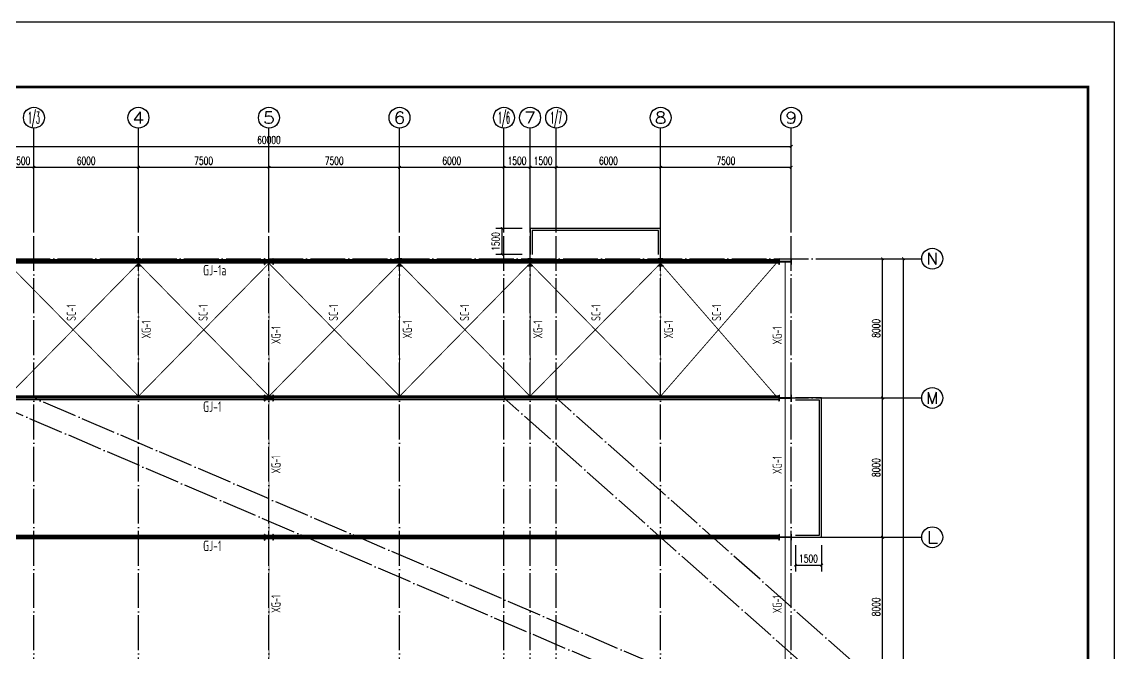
# Model space of a CAD drawing. Extents: x 14475413 to 15955882, y -732572 to -282951.
# Drawn here: x 15218887 to 15281631, y -503090 to -466825 of the extents above; entities that cross this region are included whole.
import ezdxf
from ezdxf.enums import TextEntityAlignment as Align

# ---------------------------------------------------------------- set-up
doc = ezdxf.new("R2010")
doc.units = 0
doc.header["$LTSCALE"] = 1000
doc.header["$MEASUREMENT"] = 0
doc.linetypes.add('DOTE', pattern=[2.42, 2, -0.2, 0.02, -0.2])
for name, color, linetype in [('3T_WOOD', 21, 'Continuous'), ('AXIS', 3, 'Continuous'), ('AXIS_TEXT', 7, 'Continuous'), ('DOTE', 1, 'DOTE'), ('PUB_DIM', 3, 'Continuous'), ('PUB_TEXT', 7, 'Continuous'), ('TK', 4, 'Continuous'), ('中粗', 4, 'Continuous')]:
    doc.layers.add(name, color=color, linetype=linetype)
doc.layers.add('Pkpm_柱子', color=3, linetype='Continuous', lineweight=35)
doc.styles.add('_TCH_AXIS', font='COMPLEX', dxfattribs={"bigfont": 'GBCBIG'})
doc.styles.add('_TCH_DIM_T3', font='SIMPLEX', dxfattribs={"width": 0.705882, "bigfont": 'GBCBIG'})
doc.styles.add('COMPLEX', font='COMPLEX')
doc.styles.add('TSSD_Dimension', font='Tssdeng.shx', dxfattribs={"width": 0.7, "bigfont": 'hztxt.shx'})
doc.dimstyles.new('_TCH_ARCH&&150', dxfattribs={"dimtxt": 446.25, "dimasz": 150, "dimexe": 375, "dimexo": 450, "dimgap": 150, "dimtad": 1, "dimdec": 0, "dimzin": 0, "dimdsep": 46, "dimtxsty": '_TCH_DIM_T3', "dimblk": 'ARCHTICK', "dimcen": 0.09, "dimclrt": 7, "dimazin": 2, "dimtfac": 1, "dimtdec": 0, "dimtix": 1, "dimtmove": 2, "dimatfit": 3, "dimfxl": 0, "dimtolj": 1, "dimtzin": 0, "dimarcsym": 0})

# ---------------------------------------------------------------- blocks, each defined once
blk = doc.blocks.new('GeYuanFrame_06426440', base_point=(20.09, 4.53))
at = {"layer": 'TK'}
blk.add_lwpolyline([(20.09, 4.53), (20.09, 598.53), (1071.09, 598.53), (1071.09, 4.53)], close=True, dxfattribs=at)
at = {"layer": 'TK', "const_width": 1}
blk.add_lwpolyline([(45.09, 588.53), (1061.09, 588.53), (1061.09, 14.53), (45.09, 14.53)], close=True, dxfattribs=at)
blk = doc.blocks.new('2Q32Q321321321')
at = {"color": 35, "linetype": 'ByBlock', "ltscale": 3}
for p, q in [((15282933, -921496), (15224333, -921496)), ((15282933, -921576), (15224333, -921576)), ((15282933, -921616), (15224333, -921616)), ((15282933, -921696), (15224333, -921696))]:
    blk.add_line(p, q, dxfattribs=at)
blk = doc.blocks.new('_ArchTick')
at = {"color": 0, "linetype": 'ByBlock', "const_width": 0.4}
blk.add_lwpolyline([(-0.5, -0.5), (0.5, 0.5)], dxfattribs=at)
blk = doc.blocks.new('*D1727')
at = {"layer": 'Defpoints', "color": 0}
for p in [(14829123, -206480), (14830723, -206480), (14830723, -207980)]:
    blk.add_point(p, dxfattribs=at)
at = {"layer": 'PUB_DIM', "color": 0, "lineweight": -2}
for p, q in [((14830273, -206480), (14828748, -206480)), ((14829123, -207980), (14829123, -206480)), ((14830273, -207980), (14828748, -207980))]:
    blk.add_line(p, q, dxfattribs=at)
at = {"layer": 'PUB_DIM', "color": 0, "lineweight": -2, "xscale": 150, "yscale": 150, "zscale": 150}
for p, rotation in [((14829123, -206480), 90), ((14829123, -207980), 270)]:
    blk.add_blockref('_ArchTick', p, dxfattribs=dict(at, rotation=rotation))
at = {"layer": 'PUB_DIM', "color": 7, "insert": (14828749, -207230), "char_height": 446.2, "attachment_point": 5, "rotation": 90, "style": '_TCH_DIM_T3'}
blk.add_mtext('\\A1;1500', dxfattribs=at)
blk = doc.blocks.new('*D1728')
at = {"layer": 'Defpoints', "color": 0}
for p in [(14845963, -224220), (14847463, -224220), (14847463, -225820)]:
    blk.add_point(p, dxfattribs=at)
at = {"layer": 'PUB_DIM', "color": 0, "lineweight": -2}
for p, q in [((14845963, -224670), (14845963, -226195)), ((14847463, -224670), (14847463, -226195)), ((14845963, -225820), (14847463, -225820))]:
    blk.add_line(p, q, dxfattribs=at)
at = {"layer": 'PUB_DIM', "color": 0, "lineweight": -2, "xscale": 150, "yscale": 150, "zscale": 150, "rotation": 180}
blk.add_blockref('_ArchTick', (14845963, -225820), dxfattribs=at)
at = {"layer": 'PUB_DIM', "color": 0, "lineweight": -2, "xscale": 150, "yscale": 150, "zscale": 150}
blk.add_blockref('_ArchTick', (14847463, -225820), dxfattribs=at)
at = {"layer": 'PUB_DIM', "color": 7, "insert": (14846713, -225447), "char_height": 446.2, "attachment_point": 5, "style": '_TCH_DIM_T3'}
blk.add_mtext('\\A1;1500', dxfattribs=at)
blk = doc.blocks.new('Q23Q3Q321Q321')
at = {"layer": 'Pkpm_柱子'}
for points in [[(15225706, -480432), (15225706, -480444), (15225586, -480444), (15225586, -480820), (15225706, -480820), (15225706, -480832), (15225456, -480832), (15225456, -480820), (15225576, -480820), (15225576, -480444), (15225456, -480444), (15225456, -480432)], [(15232831, -480432), (15232843, -480432), (15232843, -480592), (15233319, -480592), (15233319, -480432), (15233331, -480432), (15233331, -480762), (15233319, -480762), (15233319, -480602), (15232843, -480602), (15232843, -480762), (15232831, -480762)], [(15240706, -480432), (15240706, -480444), (15240586, -480444), (15240586, -480820), (15240706, -480820), (15240706, -480832), (15240456, -480832), (15240456, -480820), (15240576, -480820), (15240576, -480444), (15240456, -480444), (15240456, -480432)], [(15248206, -480432), (15248206, -480444), (15248086, -480444), (15248086, -480820), (15248206, -480820), (15248206, -480832), (15247956, -480832), (15247956, -480820), (15248076, -480820), (15248076, -480444), (15247956, -480444), (15247956, -480432)], [(15255706, -480432), (15255706, -480444), (15255586, -480444), (15255586, -480820), (15255706, -480820), (15255706, -480832), (15255456, -480832), (15255456, -480820), (15255576, -480820), (15255576, -480444), (15255456, -480444), (15255456, -480432)], [(15262381, -480432), (15262393, -480432), (15262393, -480592), (15263069, -480592), (15263069, -480432), (15263081, -480432), (15263081, -480762), (15263069, -480762), (15263069, -480602), (15262393, -480602), (15262393, -480762), (15262381, -480762)], [(15232831, -488267), (15232843, -488267), (15232843, -488427), (15233319, -488427), (15233319, -488267), (15233331, -488267), (15233331, -488597), (15233319, -488597), (15233319, -488437), (15232843, -488437), (15232843, -488597), (15232831, -488597)], [(15262381, -488267), (15262393, -488267), (15262393, -488427), (15263069, -488427), (15263069, -488267), (15263081, -488267), (15263081, -488597), (15263069, -488597), (15263069, -488437), (15262393, -488437), (15262393, -488597), (15262381, -488597)], [(15232831, -496267), (15232843, -496267), (15232843, -496427), (15233319, -496427), (15233319, -496267), (15233331, -496267), (15233331, -496597), (15233319, -496597), (15233319, -496437), (15232843, -496437), (15232843, -496597), (15232831, -496597)], [(15262381, -496267), (15262393, -496267), (15262393, -496427), (15263069, -496427), (15263069, -496267), (15263081, -496267), (15263081, -496597), (15263069, -496597), (15263069, -496437), (15262393, -496437), (15262393, -496597), (15262381, -496597)]]:
    blk.add_hatch(color=256, dxfattribs=at).paths.add_polyline_path(points)
for points in [[(15225706, -480432), (15225706, -480444), (15225586, -480444), (15225586, -480820), (15225706, -480820), (15225706, -480832), (15225456, -480832), (15225456, -480820), (15225576, -480820), (15225576, -480444), (15225456, -480444), (15225456, -480432)], [(15232831, -480432), (15232843, -480432), (15232843, -480592), (15233319, -480592), (15233319, -480432), (15233331, -480432), (15233331, -480762), (15233319, -480762), (15233319, -480602), (15232843, -480602), (15232843, -480762), (15232831, -480762)], [(15240706, -480432), (15240706, -480444), (15240586, -480444), (15240586, -480820), (15240706, -480820), (15240706, -480832), (15240456, -480832), (15240456, -480820), (15240576, -480820), (15240576, -480444), (15240456, -480444), (15240456, -480432)], [(15248206, -480432), (15248206, -480444), (15248086, -480444), (15248086, -480820), (15248206, -480820), (15248206, -480832), (15247956, -480832), (15247956, -480820), (15248076, -480820), (15248076, -480444), (15247956, -480444), (15247956, -480432)], [(15255706, -480432), (15255706, -480444), (15255586, -480444), (15255586, -480820), (15255706, -480820), (15255706, -480832), (15255456, -480832), (15255456, -480820), (15255576, -480820), (15255576, -480444), (15255456, -480444), (15255456, -480432)], [(15262381, -480432), (15262393, -480432), (15262393, -480592), (15263069, -480592), (15263069, -480432), (15263081, -480432), (15263081, -480762), (15263069, -480762), (15263069, -480602), (15262393, -480602), (15262393, -480762), (15262381, -480762)], [(15232831, -488267), (15232843, -488267), (15232843, -488427), (15233319, -488427), (15233319, -488267), (15233331, -488267), (15233331, -488597), (15233319, -488597), (15233319, -488437), (15232843, -488437), (15232843, -488597), (15232831, -488597)], [(15262381, -488267), (15262393, -488267), (15262393, -488427), (15263069, -488427), (15263069, -488267), (15263081, -488267), (15263081, -488597), (15263069, -488597), (15263069, -488437), (15262393, -488437), (15262393, -488597), (15262381, -488597)], [(15232831, -496267), (15232843, -496267), (15232843, -496427), (15233319, -496427), (15233319, -496267), (15233331, -496267), (15233331, -496597), (15233319, -496597), (15233319, -496437), (15232843, -496437), (15232843, -496597), (15232831, -496597)], [(15262381, -496267), (15262393, -496267), (15262393, -496427), (15263069, -496427), (15263069, -496267), (15263081, -496267), (15263081, -496597), (15263069, -496597), (15263069, -496437), (15262393, -496437), (15262393, -496597), (15262381, -496597)]]:
    blk.add_lwpolyline(points, close=True, dxfattribs=at)
blk = doc.blocks.new('_AXISO')
blk.add_circle((0, 0), 0.5)
at = {"layer": 'AXIS_TEXT', "style": 'COMPLEX', "width": 1.041667}
blk.add_attdef('A', text='', height=0.56, dxfattribs=at).set_placement((-0.25, -0.28), (0.25, -0.28), align=Align.FIT)
blk = doc.blocks.new('*D979')
at = {"layer": 'AXIS', "color": 0, "lineweight": -2}
for p, q in [((15265031, -480432), (15269906, -480432)), ((15269531, -576432), (15269531, -480432)), ((15265031, -576432), (15269906, -576432))]:
    blk.add_line(p, q, dxfattribs=at)
at = {"layer": 'Defpoints', "color": 0}
for p in [(15264581, -480432), (15269531, -480432), (15264581, -576432)]:
    blk.add_point(p, dxfattribs=at)
at = {"layer": 'AXIS', "color": 0, "lineweight": -2, "xscale": 150, "yscale": 150, "zscale": 150}
for p, rotation in [((15269531, -480432), 90), ((15269531, -576432), 270)]:
    blk.add_blockref('_ArchTick', p, dxfattribs=dict(at, rotation=rotation))
at = {"layer": 'AXIS', "color": 7, "insert": (15269158, -528432), "char_height": 446.2, "attachment_point": 5, "rotation": 90, "style": '_TCH_DIM_T3'}
blk.add_mtext('\\A1;96000', dxfattribs=at)
blk = doc.blocks.new('*D989')
at = {"layer": 'AXIS', "color": 0, "lineweight": -2}
for p, q in [((15265031, -496432), (15268706, -496432)), ((15268331, -504432), (15268331, -496432)), ((15265031, -504432), (15268706, -504432))]:
    blk.add_line(p, q, dxfattribs=at)
at = {"layer": 'Defpoints', "color": 0}
for p in [(15264581, -496432), (15268331, -496432), (15264581, -504432)]:
    blk.add_point(p, dxfattribs=at)
at = {"layer": 'AXIS', "color": 0, "lineweight": -2, "xscale": 150, "yscale": 150, "zscale": 150}
for p, rotation in [((15268331, -496432), 90), ((15268331, -504432), 270)]:
    blk.add_blockref('_ArchTick', p, dxfattribs=dict(at, rotation=rotation))
at = {"layer": 'AXIS', "color": 7, "insert": (15267958, -500432), "char_height": 446.2, "attachment_point": 5, "rotation": 90, "style": '_TCH_DIM_T3'}
blk.add_mtext('\\A1;8000', dxfattribs=at)
blk = doc.blocks.new('*D990')
at = {"layer": 'AXIS', "color": 0, "lineweight": -2}
for p, q in [((15265031, -488432), (15268706, -488432)), ((15268331, -496432), (15268331, -488432)), ((15265031, -496432), (15268706, -496432))]:
    blk.add_line(p, q, dxfattribs=at)
at = {"layer": 'Defpoints', "color": 0}
for p in [(15264581, -488432), (15268331, -488432), (15264581, -496432)]:
    blk.add_point(p, dxfattribs=at)
at = {"layer": 'AXIS', "color": 0, "lineweight": -2, "xscale": 150, "yscale": 150, "zscale": 150}
for p, rotation in [((15268331, -488432), 90), ((15268331, -496432), 270)]:
    blk.add_blockref('_ArchTick', p, dxfattribs=dict(at, rotation=rotation))
at = {"layer": 'AXIS', "color": 7, "insert": (15267958, -492432), "char_height": 446.2, "attachment_point": 5, "rotation": 90, "style": '_TCH_DIM_T3'}
blk.add_mtext('\\A1;8000', dxfattribs=at)
blk = doc.blocks.new('*D991')
at = {"layer": 'AXIS', "color": 0, "lineweight": -2}
for p, q in [((15265031, -480432), (15268706, -480432)), ((15268331, -488432), (15268331, -480432)), ((15265031, -488432), (15268706, -488432))]:
    blk.add_line(p, q, dxfattribs=at)
at = {"layer": 'Defpoints', "color": 0}
for p in [(15264581, -480432), (15268331, -480432), (15264581, -488432)]:
    blk.add_point(p, dxfattribs=at)
at = {"layer": 'AXIS', "color": 0, "lineweight": -2, "xscale": 150, "yscale": 150, "zscale": 150}
for p, rotation in [((15268331, -480432), 90), ((15268331, -488432), 270)]:
    blk.add_blockref('_ArchTick', p, dxfattribs=dict(at, rotation=rotation))
at = {"layer": 'AXIS', "color": 7, "insert": (15267958, -484432), "char_height": 446.2, "attachment_point": 5, "rotation": 90, "style": '_TCH_DIM_T3'}
blk.add_mtext('\\A1;8000', dxfattribs=at)
blk = doc.blocks.new('*D1005')
at = {"layer": 'AXIS', "color": 0, "lineweight": -2}
for p, q in [((15203081, -478482), (15203081, -473607)), ((15263081, -478482), (15263081, -473607)), ((15203081, -473982), (15263081, -473982))]:
    blk.add_line(p, q, dxfattribs=at)
at = {"layer": 'Defpoints', "color": 0}
for p in [(15263081, -473982), (15203081, -478932), (15263081, -478932)]:
    blk.add_point(p, dxfattribs=at)
at = {"layer": 'AXIS', "color": 0, "lineweight": -2, "xscale": 150, "yscale": 150, "zscale": 150, "rotation": 180}
blk.add_blockref('_ArchTick', (15203081, -473982), dxfattribs=at)
at = {"layer": 'AXIS', "color": 0, "lineweight": -2, "xscale": 150, "yscale": 150, "zscale": 150}
blk.add_blockref('_ArchTick', (15263081, -473982), dxfattribs=at)
at = {"layer": 'AXIS', "color": 7, "insert": (15233081, -473608), "char_height": 446.2, "attachment_point": 5, "style": '_TCH_DIM_T3'}
blk.add_mtext('\\A1;60000', dxfattribs=at)
blk = doc.blocks.new('*D1009')
at = {"layer": 'AXIS', "color": 0, "lineweight": -2}
for p, q in [((15218081, -478482), (15218081, -474807)), ((15219581, -478482), (15219581, -474807)), ((15218081, -475182), (15219581, -475182))]:
    blk.add_line(p, q, dxfattribs=at)
at = {"layer": 'Defpoints', "color": 0}
for p in [(15219581, -475182), (15218081, -478932), (15219581, -478932)]:
    blk.add_point(p, dxfattribs=at)
at = {"layer": 'AXIS', "color": 0, "lineweight": -2, "xscale": 150, "yscale": 150, "zscale": 150, "rotation": 180}
blk.add_blockref('_ArchTick', (15218081, -475182), dxfattribs=at)
at = {"layer": 'AXIS', "color": 0, "lineweight": -2, "xscale": 150, "yscale": 150, "zscale": 150}
blk.add_blockref('_ArchTick', (15219581, -475182), dxfattribs=at)
at = {"layer": 'AXIS', "color": 7, "insert": (15218831, -474808), "char_height": 446.2, "attachment_point": 5, "style": '_TCH_DIM_T3'}
blk.add_mtext('\\A1;1500', dxfattribs=at)
blk = doc.blocks.new('*D1010')
at = {"layer": 'AXIS', "color": 0, "lineweight": -2}
for p, q in [((15219581, -478482), (15219581, -474807)), ((15225581, -478482), (15225581, -474807)), ((15219581, -475182), (15225581, -475182))]:
    blk.add_line(p, q, dxfattribs=at)
at = {"layer": 'Defpoints', "color": 0}
for p in [(15225581, -475182), (15219581, -478932), (15225581, -478932)]:
    blk.add_point(p, dxfattribs=at)
at = {"layer": 'AXIS', "color": 0, "lineweight": -2, "xscale": 150, "yscale": 150, "zscale": 150, "rotation": 180}
blk.add_blockref('_ArchTick', (15219581, -475182), dxfattribs=at)
at = {"layer": 'AXIS', "color": 0, "lineweight": -2, "xscale": 150, "yscale": 150, "zscale": 150}
blk.add_blockref('_ArchTick', (15225581, -475182), dxfattribs=at)
at = {"layer": 'AXIS', "color": 7, "insert": (15222581, -474808), "char_height": 446.2, "attachment_point": 5, "style": '_TCH_DIM_T3'}
blk.add_mtext('\\A1;6000', dxfattribs=at)
blk = doc.blocks.new('*D1011')
at = {"layer": 'AXIS', "color": 0, "lineweight": -2}
for p, q in [((15225581, -478482), (15225581, -474807)), ((15233081, -478482), (15233081, -474807)), ((15225581, -475182), (15233081, -475182))]:
    blk.add_line(p, q, dxfattribs=at)
at = {"layer": 'Defpoints', "color": 0}
for p in [(15233081, -475182), (15225581, -478932), (15233081, -478932)]:
    blk.add_point(p, dxfattribs=at)
at = {"layer": 'AXIS', "color": 0, "lineweight": -2, "xscale": 150, "yscale": 150, "zscale": 150, "rotation": 180}
blk.add_blockref('_ArchTick', (15225581, -475182), dxfattribs=at)
at = {"layer": 'AXIS', "color": 0, "lineweight": -2, "xscale": 150, "yscale": 150, "zscale": 150}
blk.add_blockref('_ArchTick', (15233081, -475182), dxfattribs=at)
at = {"layer": 'AXIS', "color": 7, "insert": (15229331, -474808), "char_height": 446.2, "attachment_point": 5, "style": '_TCH_DIM_T3'}
blk.add_mtext('\\A1;7500', dxfattribs=at)
blk = doc.blocks.new('*D1012')
at = {"layer": 'AXIS', "color": 0, "lineweight": -2}
for p, q in [((15233081, -478482), (15233081, -474807)), ((15240581, -478482), (15240581, -474807)), ((15233081, -475182), (15240581, -475182))]:
    blk.add_line(p, q, dxfattribs=at)
at = {"layer": 'Defpoints', "color": 0}
for p in [(15240581, -475182), (15233081, -478932), (15240581, -478932)]:
    blk.add_point(p, dxfattribs=at)
at = {"layer": 'AXIS', "color": 0, "lineweight": -2, "xscale": 150, "yscale": 150, "zscale": 150, "rotation": 180}
blk.add_blockref('_ArchTick', (15233081, -475182), dxfattribs=at)
at = {"layer": 'AXIS', "color": 0, "lineweight": -2, "xscale": 150, "yscale": 150, "zscale": 150}
blk.add_blockref('_ArchTick', (15240581, -475182), dxfattribs=at)
at = {"layer": 'AXIS', "color": 7, "insert": (15236831, -474808), "char_height": 446.2, "attachment_point": 5, "style": '_TCH_DIM_T3'}
blk.add_mtext('\\A1;7500', dxfattribs=at)
blk = doc.blocks.new('*D1013')
at = {"layer": 'AXIS', "color": 0, "lineweight": -2}
for p, q in [((15240581, -478482), (15240581, -474807)), ((15246581, -478482), (15246581, -474807)), ((15240581, -475182), (15246581, -475182))]:
    blk.add_line(p, q, dxfattribs=at)
at = {"layer": 'Defpoints', "color": 0}
for p in [(15246581, -475182), (15240581, -478932), (15246581, -478932)]:
    blk.add_point(p, dxfattribs=at)
at = {"layer": 'AXIS', "color": 0, "lineweight": -2, "xscale": 150, "yscale": 150, "zscale": 150, "rotation": 180}
blk.add_blockref('_ArchTick', (15240581, -475182), dxfattribs=at)
at = {"layer": 'AXIS', "color": 0, "lineweight": -2, "xscale": 150, "yscale": 150, "zscale": 150}
blk.add_blockref('_ArchTick', (15246581, -475182), dxfattribs=at)
at = {"layer": 'AXIS', "color": 7, "insert": (15243581, -474808), "char_height": 446.2, "attachment_point": 5, "style": '_TCH_DIM_T3'}
blk.add_mtext('\\A1;6000', dxfattribs=at)
blk = doc.blocks.new('*D1014')
at = {"layer": 'AXIS', "color": 0, "lineweight": -2}
for p, q in [((15246581, -478482), (15246581, -474807)), ((15248081, -478482), (15248081, -474807)), ((15246581, -475182), (15248081, -475182))]:
    blk.add_line(p, q, dxfattribs=at)
at = {"layer": 'Defpoints', "color": 0}
for p in [(15248081, -475182), (15246581, -478932), (15248081, -478932)]:
    blk.add_point(p, dxfattribs=at)
at = {"layer": 'AXIS', "color": 0, "lineweight": -2, "xscale": 150, "yscale": 150, "zscale": 150, "rotation": 180}
blk.add_blockref('_ArchTick', (15246581, -475182), dxfattribs=at)
at = {"layer": 'AXIS', "color": 0, "lineweight": -2, "xscale": 150, "yscale": 150, "zscale": 150}
blk.add_blockref('_ArchTick', (15248081, -475182), dxfattribs=at)
at = {"layer": 'AXIS', "color": 7, "insert": (15247331, -474808), "char_height": 446.2, "attachment_point": 5, "style": '_TCH_DIM_T3'}
blk.add_mtext('\\A1;1500', dxfattribs=at)
blk = doc.blocks.new('*D1015')
at = {"layer": 'AXIS', "color": 0, "lineweight": -2}
for p, q in [((15248081, -478482), (15248081, -474807)), ((15249581, -478482), (15249581, -474807)), ((15248081, -475182), (15249581, -475182))]:
    blk.add_line(p, q, dxfattribs=at)
at = {"layer": 'Defpoints', "color": 0}
for p in [(15249581, -475182), (15248081, -478932), (15249581, -478932)]:
    blk.add_point(p, dxfattribs=at)
at = {"layer": 'AXIS', "color": 0, "lineweight": -2, "xscale": 150, "yscale": 150, "zscale": 150, "rotation": 180}
blk.add_blockref('_ArchTick', (15248081, -475182), dxfattribs=at)
at = {"layer": 'AXIS', "color": 0, "lineweight": -2, "xscale": 150, "yscale": 150, "zscale": 150}
blk.add_blockref('_ArchTick', (15249581, -475182), dxfattribs=at)
at = {"layer": 'AXIS', "color": 7, "insert": (15248831, -474808), "char_height": 446.2, "attachment_point": 5, "style": '_TCH_DIM_T3'}
blk.add_mtext('\\A1;1500', dxfattribs=at)
blk = doc.blocks.new('*D1016')
at = {"layer": 'AXIS', "color": 0, "lineweight": -2}
for p, q in [((15249581, -478482), (15249581, -474807)), ((15255581, -478482), (15255581, -474807)), ((15249581, -475182), (15255581, -475182))]:
    blk.add_line(p, q, dxfattribs=at)
at = {"layer": 'Defpoints', "color": 0}
for p in [(15255581, -475182), (15249581, -478932), (15255581, -478932)]:
    blk.add_point(p, dxfattribs=at)
at = {"layer": 'AXIS', "color": 0, "lineweight": -2, "xscale": 150, "yscale": 150, "zscale": 150, "rotation": 180}
blk.add_blockref('_ArchTick', (15249581, -475182), dxfattribs=at)
at = {"layer": 'AXIS', "color": 0, "lineweight": -2, "xscale": 150, "yscale": 150, "zscale": 150}
blk.add_blockref('_ArchTick', (15255581, -475182), dxfattribs=at)
at = {"layer": 'AXIS', "color": 7, "insert": (15252581, -474808), "char_height": 446.2, "attachment_point": 5, "style": '_TCH_DIM_T3'}
blk.add_mtext('\\A1;6000', dxfattribs=at)
blk = doc.blocks.new('*D1017')
at = {"layer": 'AXIS', "color": 0, "lineweight": -2}
for p, q in [((15255581, -478482), (15255581, -474807)), ((15263081, -478482), (15263081, -474807)), ((15255581, -475182), (15263081, -475182))]:
    blk.add_line(p, q, dxfattribs=at)
at = {"layer": 'Defpoints', "color": 0}
for p in [(15263081, -475182), (15255581, -478932), (15263081, -478932)]:
    blk.add_point(p, dxfattribs=at)
at = {"layer": 'AXIS', "color": 0, "lineweight": -2, "xscale": 150, "yscale": 150, "zscale": 150, "rotation": 180}
blk.add_blockref('_ArchTick', (15255581, -475182), dxfattribs=at)
at = {"layer": 'AXIS', "color": 0, "lineweight": -2, "xscale": 150, "yscale": 150, "zscale": 150}
blk.add_blockref('_ArchTick', (15263081, -475182), dxfattribs=at)
at = {"layer": 'AXIS', "color": 7, "insert": (15259331, -474808), "char_height": 446.2, "attachment_point": 5, "style": '_TCH_DIM_T3'}
blk.add_mtext('\\A1;7500', dxfattribs=at)
blk = doc.blocks.new('3QW2QW32132131')
at = {"ltscale": 0.5}
for points in [[(14838222.6, -207980.3), (14838222.6, -206480.3), (14830722.6, -206480.3), (14830722.6, -207980.3)], [(14838102.6, -207980.3), (14838102.6, -206600.3), (14830842.6, -206600.3), (14830842.6, -207980.3)], [(14845962.6, -224220.3), (14847462.6, -224220.3), (14847462.6, -216220.3), (14845962.6, -216220.3)], [(14845962.6, -224100.3), (14847342.6, -224100.3), (14847342.6, -216340.3), (14845962.6, -216340.3)]]:
    blk.add_lwpolyline(points, dxfattribs=at)
at = {"layer": 'PUB_DIM'}
for p1, p2, distance, picture, middle in [((14830722.6, -207980.3), (14830722.6, -206480.3), 1600, '*D1727', (14828749.5, -207230.3)), ((14845962.6, -224220.3), (14847462.6, -224220.3), -1600, '*D1728', (14846712.6, -225447.2))]:
    dim = blk.add_aligned_dim(p1=p1, p2=p2, distance=distance, text='1500', dimstyle='_TCH_ARCH&&150', dxfattribs=at)
    dim.commit()
    dim.dimension.update_dxf_attribs({"geometry": picture, "text_midpoint": middle})

msp = doc.modelspace()

# ---------------------------------------------------------------- linework, layer by layer
at = {"color": 4, "const_width": 50}
for points in [[(15233081.2, -480591.6), (15233081.2, -576366.6)], [(15262731.2, -480616.6), (15262731.2, -576271.6)], [(15225581.2, -480696.6), (15225581.2, -488436.6)], [(15240581.2, -480696.6), (15240581.2, -488436.6)], [(15248081.2, -480696.6), (15248081.2, -488436.6)], [(15255581.2, -480696.6), (15255581.2, -488436.6)]]:
    msp.add_lwpolyline(points, dxfattribs=at)
at = {"layer": 'AXIS'}
for p, q in [((15219581.2, -478931.6), (15219581.2, -472931.6)), ((15225581.2, -478931.6), (15225581.2, -472931.6)), ((15233081.2, -478931.6), (15233081.2, -472931.6)), ((15240581.2, -478931.6), (15240581.2, -472931.6)), ((15246581.2, -478931.6), (15246581.2, -472931.6)), ((15248081.2, -478931.6), (15248081.2, -472931.6)), ((15249581.2, -478931.6), (15249581.2, -472931.6)), ((15255581.2, -478931.6), (15255581.2, -472931.6)), ((15263081.2, -478931.6), (15263081.2, -472931.6)), ((15264581.2, -480431.6), (15270581.2, -480431.6)), ((15264581.2, -488431.6), (15270581.2, -488431.6)), ((15264581.2, -496431.6), (15270581.2, -496431.6))]:
    msp.add_line(p, q, dxfattribs=at)
at = {"layer": 'DOTE'}
for p, q in [((15219581.2, -577931.6), (15219581.2, -478931.6)), ((15225581.2, -577931.6), (15225581.2, -478931.6)), ((15233081.2, -577931.6), (15233081.2, -478931.6)), ((15240581.2, -577931.6), (15240581.2, -478931.6)), ((15246581.2, -577931.6), (15246581.2, -478931.6)), ((15248081.2, -577931.6), (15248081.2, -478931.6)), ((15249581.2, -577931.6), (15249581.2, -478931.6)), ((15255581.2, -577931.6), (15255581.2, -478931.6)), ((15263081.2, -577931.6), (15263081.2, -478931.6)), ((15201581.2, -480431.6), (15264581.2, -480431.6)), ((15201581.2, -488431.6), (15264581.2, -488431.6)), ((15274566, -513311.6), (15216581.2, -488431.6)), ((15277566, -513311.6), (15219581.2, -488431.6)), ((15274566, -513311.6), (15246581.2, -488431.6)), ((15277566, -513311.6), (15249581.2, -488431.6)), ((15201581.2, -496431.6), (15264581.2, -496431.6))]:
    msp.add_line(p, q, dxfattribs=at)
at = {"layer": '中粗', "color": 6, "const_width": 50}
for points in [[(15203893.9, -488331.6), (15210576.2, -480696.6), (15218081.2, -488331.6), (15225586.2, -480696.6), (15233081.2, -488331.6), (15240586.2, -480696.6), (15248081.2, -488331.6), (15255576.2, -480696.6), (15262220.6, -488331.6)], [(15203893.9, -480696.6), (15210576.2, -488331.6), (15218081.2, -480696.6), (15225586.2, -488331.6), (15233081.2, -480696.6), (15240586.2, -488331.6), (15248081.2, -480696.6), (15255576.2, -488331.6), (15262220.6, -480696.6)]]:
    msp.add_lwpolyline(points, dxfattribs=at)

# ---------------------------------------------------------------- block references
at = {"xscale": 150, "yscale": 150, "zscale": 150, "rotation": 270}
msp.add_blockref('GeYuanFrame_06426440', (15192531.2, -466825.4), dxfattribs=at)
for name, p in [('3QW2QW32132131', (417358.6, -272211.3)), ('Q23Q3Q321Q321', (0, 0))]:
    msp.add_blockref(name, p)
at = {"layer": '3T_WOOD'}
for p in [(-20551.5, 440999.2), (-20551.5, 433164.2), (-20551.5, 425164.2)]:
    msp.add_blockref('2Q32Q321321321', p, dxfattribs=at)
at = {"layer": 'AXIS'}
ref = msp.add_blockref('_AXISO', (15219581.2, -472331.6), dxfattribs=dict(at, xscale=1200, yscale=1200, zscale=1200))
ref.add_attrib('A', '1/3', dxfattribs={"layer": 'AXIS_TEXT', "ltscale": 0.5, "height": 678.82, "style": '_TCH_AXIS', "width": 0.411765}).set_placement((15219241.8, -472671), (15219920.6, -472671), align=Align.FIT)
ref = msp.add_blockref('_AXISO', (15225581.2, -472331.6), dxfattribs=dict(at, xscale=1200, yscale=1200, zscale=1200))
ref.add_attrib('A', '4', dxfattribs={"layer": 'AXIS_TEXT', "ltscale": 0.5, "height": 678.8, "style": '_TCH_AXIS', "width": 1.3125}).set_placement((15225241.8, -472671), (15225920.6, -472671), align=Align.FIT)
ref = msp.add_blockref('_AXISO', (15233081.2, -472331.6), dxfattribs=dict(at, xscale=1200, yscale=1200, zscale=1200))
ref.add_attrib('A', '5', dxfattribs={"layer": 'AXIS_TEXT', "ltscale": 0.5, "height": 678.8, "style": '_TCH_AXIS', "width": 1.5}).set_placement((15232741.8, -472671), (15233420.6, -472671), align=Align.FIT)
ref = msp.add_blockref('_AXISO', (15240581.2, -472331.6), dxfattribs=dict(at, xscale=1200, yscale=1200, zscale=1200))
ref.add_attrib('A', '6', dxfattribs={"layer": 'AXIS_TEXT', "ltscale": 0.5, "height": 678.8, "style": '_TCH_AXIS', "width": 1.5}).set_placement((15240241.8, -472671), (15240920.6, -472671), align=Align.FIT)
ref = msp.add_blockref('_AXISO', (15246581.2, -472331.6), dxfattribs=dict(at, xscale=1200, yscale=1200, zscale=1200))
ref.add_attrib('A', '1/6', dxfattribs={"layer": 'AXIS_TEXT', "ltscale": 0.5, "height": 678.82, "style": '_TCH_AXIS', "width": 0.411765}).set_placement((15246241.8, -472671), (15246920.6, -472671), align=Align.FIT)
ref = msp.add_blockref('_AXISO', (15248081.2, -472331.6), dxfattribs=dict(at, xscale=1200, yscale=1200, zscale=1200))
ref.add_attrib('A', '7', dxfattribs={"layer": 'AXIS_TEXT', "ltscale": 0.5, "height": 678.8, "style": '_TCH_AXIS', "width": 1.5}).set_placement((15247741.8, -472671), (15248420.6, -472671), align=Align.FIT)
ref = msp.add_blockref('_AXISO', (15249581.2, -472331.6), dxfattribs=dict(at, xscale=1200, yscale=1200, zscale=1200))
ref.add_attrib('A', '1/7', dxfattribs={"layer": 'AXIS_TEXT', "ltscale": 0.5, "height": 678.82, "style": '_TCH_AXIS', "width": 0.411765}).set_placement((15249241.8, -472671), (15249920.6, -472671), align=Align.FIT)
ref = msp.add_blockref('_AXISO', (15255581.2, -472331.6), dxfattribs=dict(at, xscale=1200, yscale=1200, zscale=1200))
ref.add_attrib('A', '8', dxfattribs={"layer": 'AXIS_TEXT', "ltscale": 0.5, "height": 678.8, "style": '_TCH_AXIS', "width": 1.5}).set_placement((15255241.8, -472671), (15255920.6, -472671), align=Align.FIT)
ref = msp.add_blockref('_AXISO', (15263081.2, -472331.6), dxfattribs=dict(at, xscale=1200, yscale=1200, zscale=1200))
ref.add_attrib('A', '9', dxfattribs={"layer": 'AXIS_TEXT', "ltscale": 0.5, "height": 678.8, "style": '_TCH_AXIS', "width": 1.5}).set_placement((15262741.8, -472671), (15263420.6, -472671), align=Align.FIT)
ref = msp.add_blockref('_AXISO', (15271181.2, -480431.6), dxfattribs=dict(at, xscale=1200, yscale=1200, zscale=1200))
ref.add_attrib('A', 'N', dxfattribs={"layer": 'AXIS_TEXT', "ltscale": 0.5, "height": 678.8, "style": '_TCH_AXIS', "width": 1.105263}).set_placement((15270841.8, -480771), (15271520.6, -480771), align=Align.FIT)
ref = msp.add_blockref('_AXISO', (15271181.2, -488431.6), dxfattribs=dict(at, xscale=1200, yscale=1200, zscale=1200))
ref.add_attrib('A', 'M', dxfattribs={"layer": 'AXIS_TEXT', "ltscale": 0.5, "height": 678.8, "style": '_TCH_AXIS'}).set_placement((15270841.8, -488771), (15271520.6, -488771), align=Align.FIT)
ref = msp.add_blockref('_AXISO', (15271181.2, -496431.6), dxfattribs=dict(at, xscale=1200, yscale=1200, zscale=1200))
ref.add_attrib('A', 'L', dxfattribs={"layer": 'AXIS_TEXT', "ltscale": 0.5, "height": 678.8, "style": '_TCH_AXIS', "width": 1.4}).set_placement((15270841.8, -496771), (15271520.6, -496771), align=Align.FIT)

# ---------------------------------------------------------------- texts
at = {"layer": 'PUB_TEXT', "style": 'TSSD_Dimension', "width": 0.7}
for s, p in [('GJ-1a', (15229297, -481395.1)), ('GJ-1', (15229297, -489230.1)), ('GJ-1', (15229297, -497230.1))]:
    msp.add_text(s, height=600, dxfattribs=at).set_placement(p)
for s, p in [('SC-1', (15221989.8, -484003.3)), ('SC-1', (15229562, -484003.3)), ('SC-1', (15237045.8, -484003.3)), ('SC-1', (15244581.7, -484003.3)), ('SC-1', (15252122.5, -484003.3)), ('SC-1', (15259055.1, -484003.3)), ('XG-1', (15226292.4, -485014.3)), ('XG-1', (15233746.2, -485332.6)), ('XG-1', (15241292.4, -485014.3)), ('XG-1', (15248792.4, -485014.3)), ('XG-1', (15256292.4, -485014.3)), ('XG-1', (15262536.5, -485357.6)), ('XG-1', (15233746.2, -492772)), ('XG-1', (15262536.5, -492797)), ('XG-1', (15233746.2, -500772)), ('XG-1', (15262536.5, -500797))]:
    msp.add_text(s, height=525, rotation=90, dxfattribs=at).set_placement(p)

# ---------------------------------------------------------------- dimensions: what is measured, and where the dimension line sits
at = {"layer": 'AXIS'}
for p1, p2, distance, text, picture, middle in [((15203081.2, -478931.6), (15263081.2, -478931.6), 4950, '60000', '*D1005', (15233081.2, -473608.5)), ((15218081.2, -478931.6), (15219581.2, -478931.6), 3750, '1500', '*D1009', (15218831.2, -474808.5)), ((15219581.2, -478931.6), (15225581.2, -478931.6), 3750, '6000', '*D1010', (15222581.2, -474808.5)), ((15225581.2, -478931.6), (15233081.2, -478931.6), 3750, '7500', '*D1011', (15229331.2, -474808.5)), ((15233081.2, -478931.6), (15240581.2, -478931.6), 3750, '7500', '*D1012', (15236831.2, -474808.5)), ((15240581.2, -478931.6), (15246581.2, -478931.6), 3750, '6000', '*D1013', (15243581.2, -474808.5)), ((15246581.2, -478931.6), (15248081.2, -478931.6), 3750, '1500', '*D1014', (15247331.2, -474808.5)), ((15248081.2, -478931.6), (15249581.2, -478931.6), 3750, '1500', '*D1015', (15248831.2, -474808.5)), ((15249581.2, -478931.6), (15255581.2, -478931.6), 3750, '6000', '*D1016', (15252581.2, -474808.5)), ((15255581.2, -478931.6), (15263081.2, -478931.6), 3750, '7500', '*D1017', (15259331.2, -474808.5)), ((15264581.2, -576431.6), (15264581.2, -480431.6), -4950, '96000', '*D979', (15269158.1, -528431.6)), ((15264581.2, -488431.6), (15264581.2, -480431.6), -3750, '8000', '*D991', (15267958.1, -484431.6)), ((15264581.2, -496431.6), (15264581.2, -488431.6), -3750, '8000', '*D990', (15267958.1, -492431.6)), ((15264581.2, -504431.6), (15264581.2, -496431.6), -3750, '8000', '*D989', (15267958.1, -500431.6))]:
    dim = msp.add_aligned_dim(p1=p1, p2=p2, distance=distance, text=text, dimstyle='_TCH_ARCH&&150', dxfattribs=at)
    dim.commit()
    dim.dimension.update_dxf_attribs({"geometry": picture, "text_midpoint": middle})

doc.saveas('drawing.dxf')
